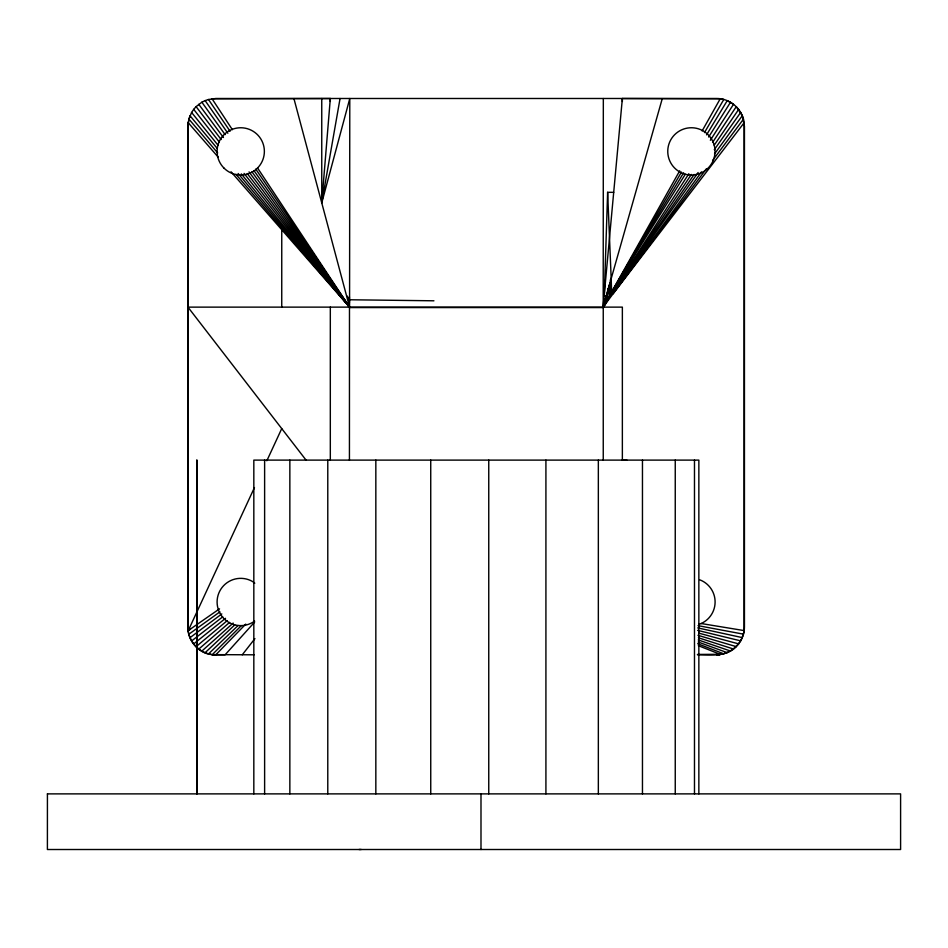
<?xml version="1.0" encoding="UTF-8"?>
<svg xmlns="http://www.w3.org/2000/svg" width="948" height="948" viewBox="0 0 948 948"><rect width="100%" height="100%" fill="white"/><g stroke="black" fill="none" stroke-linecap="round" stroke-linejoin="round"><path stroke-width="1.42" d="M196.876 760.403L196.864 766.02L196.864 749.098M281.746 307.128L281.757 229.736L231.028 171.778M330.319 460.112L330.319 307.128M349.433 460.112L349.48 307.128M349.409 302.696L349.409 296.819M349.48 307.567L603.201 307.567L603.331 98.521M603.248 460.112L603.248 307.128M622.362 101.472L622.362 98.521L720.184 98.793L723.822 99.433L704.471 132.613M716.629 654.333L720.16 654.357L716.629 654.795C730.09 654.416 742.545 643.941 744.085 630.361L744.144 122.754C742.675 109.198 730.185 98.391 716.617 98.485L215.788 98.497L208.489 99.504L230.068 131.251M610.5 279.411L608.96 297.008L611.531 289.555L611.187 278.653L662.261 98.663M604.338 293.892L607.632 192.314L613.7 192.337L622.362 98.521M603.781 307.128L610.37 295.089L610.903 279.861L610.512 280.987M217.993 145.198L191.591 112.468L188.913 119.116L187.965 126.321L187.965 626.984C187.787 640.066 197.99 652.342 210.966 654.321M697.479 654.795C710.443 654.784 726.334 657.248 736.288 646.631C741.431 641.452 744.405 634.259 744.441 626.96L744.441 126.309L742.32 115.668L736.288 106.638M232.379 129.698L212.056 98.793L330.319 98.521L321.751 202.872L349.788 98.521L349.575 307.128L281.757 229.736M605.784 300.907L610.097 282.48M706.426 168.744L603.106 307.128L613.7 192.337M606.293 299.627L604.326 304.403L609.386 284.791L603.106 307.128L605.938 302.578M604.871 298.964L604.623 303.739L603.106 307.128M340.059 98.521L321.751 202.872L321.751 98.545M610.37 295.089L611.531 289.555L611.733 291.783L610.37 295.089L606.234 300.706L607.55 297.968L606.827 294.247M607.561 294.508L608.426 288.488M606.163 302.222L605.428 302.329L606.068 299.9M604.326 299.841L604.895 299.426L604.303 301.606L610.002 296.546M217.365 148.575L189.979 115.727L188.107 122.742L188.119 630.906C189.446 642.969 200.36 654.013 212.151 654.558M188.202 630.61L219.545 608.841M188.913 634.176L219.924 611.851M190.086 637.625L221.808 613.925M191.697 640.884L222.709 616.852M193.712 643.905L225.517 618.321M196.118 646.643L227.236 620.644M198.843 649.048L229.594 622.398M201.877 651.063L233.172 623.073M205.135 652.674L234.737 624.945M208.584 653.847L238.078 625.514M604.338 300.457L604.338 302.898L604.954 302.898M254.621 622.089L225.114 654.807L212.056 654.855L241.337 625.644M606.009 295.93L605.535 297.008L605.345 295.61M254.455 487.556L188.119 630.906L190.489 629.14M266.85 460.752L281.734 428.603M679.692 170.841L611.733 291.783L685.321 174.242M702.113 130.966L720.243 98.734M681.47 172.086L611.733 291.783L683.615 172.82M706.556 134.853L727.258 100.607M708.666 137.022L730.529 102.218M605.606 301.559L604.623 302.898L606.673 301.452L688.829 173.745M710.36 140.268L733.551 104.244L727.199 100.678M691.365 174.42L606.673 301.452M712.576 142.413L736.229 106.709M191.591 112.468L193.712 109.376L219.296 141.999M714.188 145.222L738.693 109.376M694.126 174.456L612.242 293.833L698.131 172.524M606.341 298.893L607.372 297.411L606.886 296.724M605.642 297.791L607.336 295.373M714.282 149.701L740.708 112.397M701.496 171.908L613.048 293.833L744.204 122.683M714.508 153.979L742.32 115.668M712.6 160.485L743.493 119.116M604.492 300.883L605.63 299.414L605.665 300.338M242.25 654.807L254.929 638.608M193.617 109.435L196.106 106.638L221.157 139.522M245.745 624.116L215.777 654.819L212.079 654.795M196.011 106.697L201.877 102.218L225.114 134.628M198.748 104.304L223.444 137.519M227.864 133.265L205.135 100.607L201.77 102.277M208.489 99.504L205.041 100.666M188.913 119.116L217.684 152.936M188.202 122.683L218.348 157.297M605.428 302.329L606.447 301.748M717.174 654.736L720.255 654.547M697.479 654.428L720.136 654.31L698.356 645.659M358.996 849.503L361.235 849.491M626.889 460.112L622.362 460.112L622.362 307.128L187.953 307.128L306.014 460.053M254.147 654.807L213.359 654.63M47.4 793.879L900.6 793.879L900.6 849.503L47.4 849.515L47.424 793.879M433.935 300.8L349.409 299.758L347.051 296.013M701.105 623.523L744.204 630.598M698.048 625.656L743.493 634.165M697.752 627.92L742.32 637.613M697.621 630.373L740.708 640.872M698.64 633.098L738.693 643.893M697.953 635.314L736.288 646.631M698.403 637.779L733.551 649.036M698.238 639.947L730.529 651.051M698.202 642.021L727.27 652.662M697.669 643.716L723.822 653.836M254.787 583.198L252.559 581.515A23.641 23.641 0 0 0 222.105 587.428A23.641 23.641 0 0 0 223.728 618.404A23.641 23.641 0 0 0 254.621 621.118M605.476 295.942L608 298.312M235.981 174.325L349.575 307.128L293.927 98.604M238.138 173.484L349.575 307.128L257.572 168.021M241.325 173.911L349.575 307.128L255.794 169.123M244.074 173.401L349.575 307.128L254.064 170.699M247.203 173.508L349.575 307.128L251.907 171.766M249.028 171.908L349.575 307.128M605.582 298.573L605.914 299.378M604.895 301.097L605.179 302.341M607.881 290.574L608.142 291.783M607.55 297.968L607.597 298.857M611.187 278.653L607.632 192.314M196.864 487.959L196.864 491.822M698.854 793.879L698.854 460.112L253.827 460.112L253.827 793.879M694.481 460.112L694.481 793.879M675.249 460.112L675.249 793.879M642.46 460.112L642.46 793.879M598.342 460.112L598.342 793.879M545.918 460.112L545.918 793.879M488.753 460.112L488.753 793.879M480.991 793.879L480.991 849.503M430.736 460.112L430.748 793.879M375.835 460.112L375.835 793.879M330.319 98.521L330.319 101.424M327.783 460.112L327.783 793.879M289.851 460.112L289.851 793.879M264.622 460.112L264.622 793.879M699.908 579.88A23.641 23.641 0 0 1 698.795 624.436M196.864 460.124L196.864 793.855L196.864 460.124M679.574 171.849A23.641 23.641 0 0 0 715.029 151.372A23.641 23.641 0 0 0 679.574 130.907A23.641 23.641 0 0 0 679.574 171.849M224.012 168.116A23.641 23.641 0 0 0 263.568 157.51A23.641 23.641 0 0 0 234.606 128.561A23.641 23.641 0 0 0 224.012 168.116"/></g></svg>
